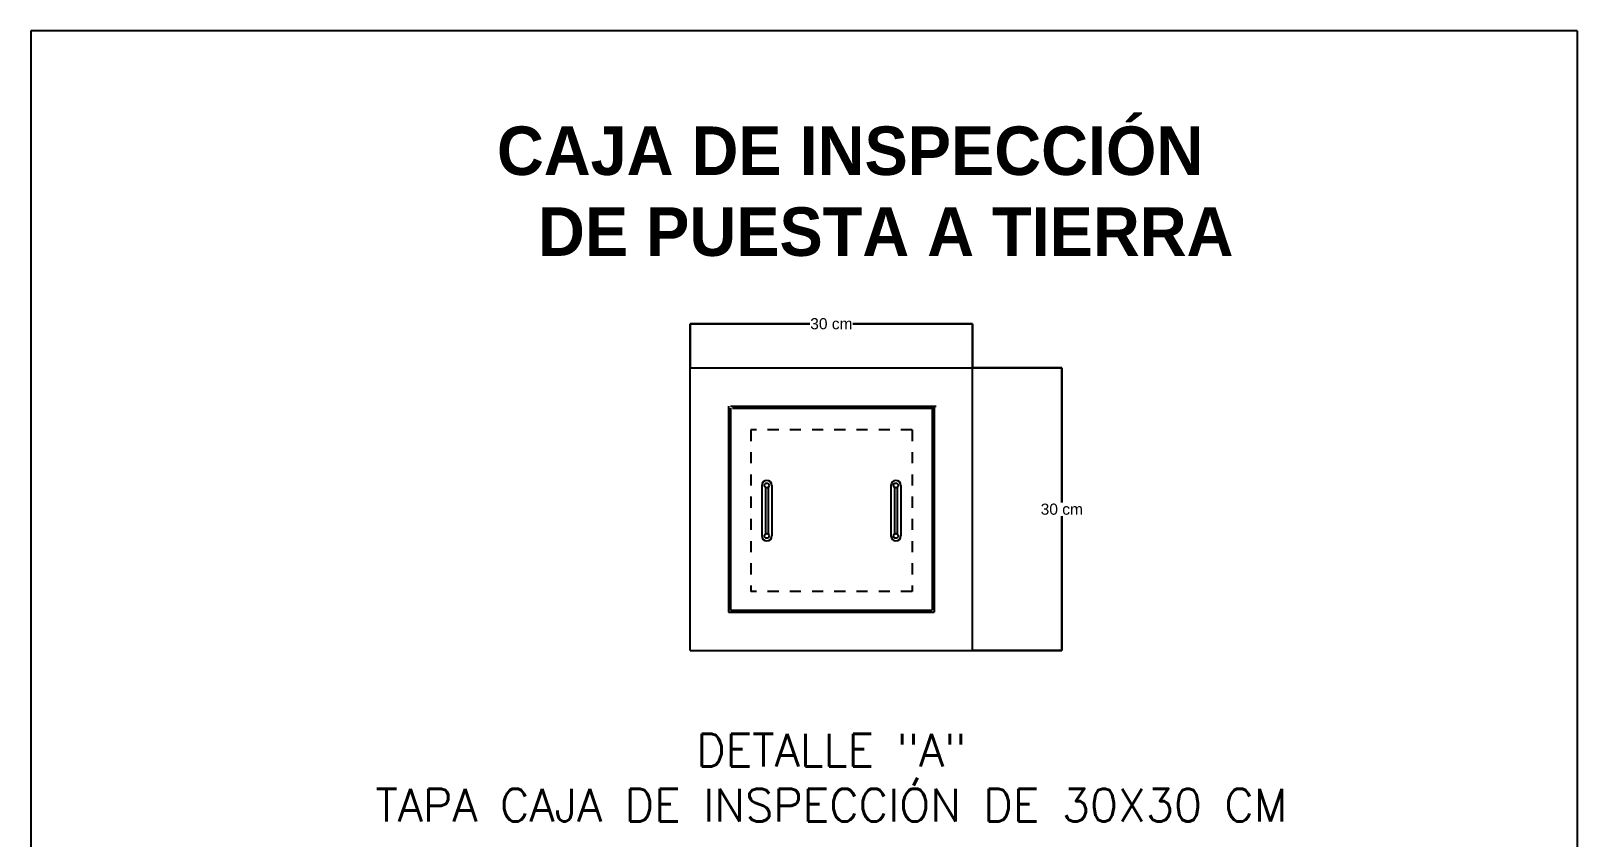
# Model space of a CAD drawing. Header units: inches. Extents: x 131 to 82119, y 71 to 16923.
# Drawn here: x 2907.55 to 2921.46, y 1400.31 to 1407.57 of the extents above; entities that cross this region are included whole.
import ezdxf
from ezdxf.enums import TextEntityAlignment as Align

# ---------------------------------------------------------------- set-up
doc = ezdxf.new("R2010")
doc.units = ezdxf.units.IN
doc.header["$MEASUREMENT"] = 0
doc.linetypes.add('HIDDEN', pattern=[9.525, 6.35, -3.175])
doc.layers.add('DUCTO-PARED O TECHO', color=7, linetype='Continuous', lineweight=25)
doc.styles.add('ROMANS', font='romans.shx', dxfattribs={"width": 0.625})
doc.styles.get("Standard").update_dxf_attribs({"font": 'arial.ttf'})

# ---------------------------------------------------------------- blocks, each defined once
blk = doc.blocks.new('A$C17178')
for p, q in [((0, 14161.336), (0, 0)), ((13916.218, 14161.336), (0, 14161.336)), ((13916.218, 14161.336), (13916.218, 0)), ((5933.483, 8587.453, -183604.395), (5933.483, 11129.667, -183604.395)), ((5933.483, 11129.667, -183604.395), (8475.697, 11129.667, -183604.395)), ((8475.697, 8587.453, -183604.395), (8475.697, 11129.667, -183604.395)), ((6278.497, 10784.653, -183604.395), (6278.497, 8932.468, -183604.395)), ((6296.656, 10784.653, -183604.395), (8148.841, 10784.653, -183604.395)), ((6296.656, 10766.494, -183604.395), (6296.656, 8950.626, -183604.395)), ((6314.815, 10766.494, -183604.395), (8130.682, 10766.494, -183604.395)), ((8112.524, 10766.494, -183604.395), (8112.524, 8950.626, -183604.395)), ((8130.682, 10784.653, -183604.395), (8130.682, 8932.468, -183604.395)), ((6578.631, 10073.404, 70617.075), (6578.631, 9618.272, 70617.075)), ((6612.002, 10055.694, 70617.075), (6612.002, 9635.983, 70617.075)), ((6634.997, 10055.694, 70617.075), (6634.997, 9635.983, 70617.075)), ((6668.368, 10073.404, 70617.075), (6668.368, 9618.272, 70617.075)), ((7740.812, 10073.404, 70617.075), (7740.812, 9618.272, 70617.075)), ((7774.183, 10055.694, 70617.075), (7774.183, 9635.983, 70617.075)), ((7797.177, 10055.694, 70617.075), (7797.177, 9635.983, 70617.075)), ((7830.549, 10073.404, 70617.075), (7830.549, 9618.272, 70617.075)), ((6278.497, 8932.468, -183604.395), (8130.682, 8932.468, -183604.395)), ((6296.656, 8950.626, -183604.395), (8112.524, 8950.626, -183604.395)), ((5933.483, 8587.453, -183604.395), (8475.697, 8587.453, -183604.395))]:
    blk.add_line(p, q)
at = {"lineweight": 30}
for p, q in [((5933.483, 11129.73), (5933.483, 11527.203)), ((5933.663, 11527.023), (7011.94, 11527.023)), ((8475.517, 11527.023), (7397.24, 11527.023)), ((8475.697, 11129.73), (8475.697, 11527.203)), ((8475.76, 11129.667), (9278.818, 11129.667)), ((9278.638, 11129.487), (9278.638, 9919.61)), ((9278.638, 8587.633), (9278.638, 9797.51)), ((8475.76, 8587.453), (9278.818, 8587.453))]:
    blk.add_line(p, q, dxfattribs=at)
at = {"linetype": 'HIDDEN'}
for p, q in [((7930.937, 10572.185, -183604.395), (6478.243, 10572.185, -183604.395)), ((6478.243, 10572.185, -183604.395), (6478.243, 9119.491, -183604.395)), ((7930.937, 10572.185, -183604.395), (7930.937, 9119.491, -183604.395)), ((7930.937, 9119.491, -183604.395), (6478.243, 9119.491, -183604.395))]:
    blk.add_line(p, q, dxfattribs=at)
for centre in [(6623.5, 10073.404, 70617.075), (7785.68, 10073.404, 70617.075), (6623.5, 9618.272, 70617.075), (7785.68, 9618.272, 70617.075)]:
    blk.add_circle(centre, 21.115)
for centre, start, end in [((6623.5, 10073.404, 70617.075), 0, 180), ((7785.68, 10073.404, 70617.075), 0, 180), ((6623.5, 9618.272, 70617.075), 180, 0), ((7785.68, 9618.272, 70617.075), 180, 0)]:
    blk.add_arc(centre, 44.868, start, end)
for points in [[(5933.663, 11527.053), (5933.663, 11526.993), (5933.483, 11527.023)], [(8475.517, 11526.993), (8475.517, 11527.053), (8475.697, 11527.023)], [(9278.668, 11129.487), (9278.608, 11129.487), (9278.638, 11129.667)], [(9278.608, 8587.633), (9278.668, 8587.633), (9278.638, 8587.453)]]:
    blk.add_solid(points)
at = {"style": 'ROMANS'}
for s, p in [('DETALLE "A"', (7204.59, 7545.479, -183604.395)), ('TAPA CAJA DE INSPECCIÓN DE 30X30 CM', (7204.59, 7050.528, -183604.395))]:
    blk.add_text(s, height=294.23781, dxfattribs=at).set_placement(p, align=Align.CENTER)
at = {"insert": (4185.844, 13301.961), "char_height": 436.50664, "width": 6355.67989, "attachment_point": 1}
blk.add_mtext('\\pi8.7898;{\\fCentury Gothic|b1|i0|c0|p34;CAJA DE INSPECCIÓN \\P\\pi378.38;DE PUESTA A TIERRA}', dxfattribs=at)
at = {"lineweight": 30, "char_height": 100, "attachment_point": 5}
for insert in [(7204.59, 11527.023), (9278.638, 9858.56)]:
    blk.add_mtext('\\A1;30 cm', dxfattribs=dict(at, insert=insert))

msp = doc.modelspace()

# ---------------------------------------------------------------- block references
at = {"layer": 'DUCTO-PARED O TECHO', "xscale": 0.001, "yscale": 0.001, "zscale": 0.002}
msp.add_blockref('A$C17178', (2907.547, 1393.404), dxfattribs=at)

doc.saveas('drawing.dxf')
